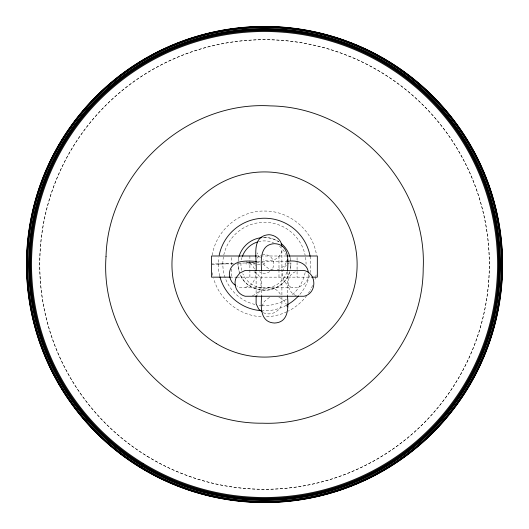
<?xml version="1.0" encoding="UTF-8"?>
<svg xmlns="http://www.w3.org/2000/svg" width="529" height="529" viewBox="0 0 529 529"><rect width="100%" height="100%" fill="white"/><g stroke="black" fill="none" stroke-linecap="round" stroke-linejoin="round"><path stroke-width="0.4" stroke-dasharray="2.65 1.98" d="M255.097 263.151L255.064 263.931L245.992 263.931L246.058 262.391L255.097 263.151L255.17 262.549L250.521 262.768M212.294 255.117C216.083 229.93 240.093 210.066 265.538 211.064C290.19 211.177 312.923 230.704 316.527 255.123M238.354 259.521L238.81 257.352A26.45 26.45 0 0 0 238.076 261.723M308.685 274.366L307.375 280.106L303.706 284.708L298.402 287.26L239.611 287.26L236.959 285.984M315.053 279.219L315.608 277.07M315.787 276.356L316.157 274.928M312.699 285.422L310.378 290.031M256.433 297.212C259.078 285.634 277.282 284.516 280.945 295.89M281.904 250.858C279.907 258.826 270.742 263.237 263.27 259.832M261.994 306.198L264.229 301.556L268.831 297.887L270.266 297.562M286.182 262.496L284.906 265.148L280.304 268.818L275.999 269.797M308.44 293.172L309.663 291.327M306.754 295.592C301.894 302.092 295.526 307.475 288.259 311.098M286.295 265.174C278.823 271.846 282.909 285.144 292.517 287.26M287.214 264.024L290.527 262.43M245.496 287.26C258.258 284.681 258.879 264.864 246.164 261.789M295.427 271.734C284.258 276.032 286.46 293.979 298.078 296.247M252.386 295.605C263.178 292.742 264.189 275.642 253.708 271.734M286.949 311.779C280.244 314.894 272.924 316.606 265.538 316.798M257.425 264.52L262.093 264.13M262.873 264.064L264.434 263.931L264.361 262.166L261.227 262.291M211.931 264.361L232.806 263.488M237.951 263.27L259.884 262.351M222.821 263.905L211.911 263.931M255.983 255.996L286.579 255.996M257.306 261.471L286.163 261.471M233.56 263.931L224.752 263.826M236.893 263.931L237.984 263.931A26.45 26.45 0 0 0 239.452 272.633L238.354 268.342L237.984 263.931M230.128 277.156L236.165 277.156M236.906 277.156L311.746 277.156M223.317 263.885L226.438 263.931M218.074 263.931L220.527 263.997M261.114 316.706C239.333 315.582 219.323 299.586 213.643 278.499M273.136 269.797L268.831 268.818L264.229 265.148L262.629 261.829M278.869 297.562L280.304 297.887L284.906 301.556L286.182 304.208M263.27 312.738C270.742 316.144 279.907 311.733 281.904 303.765L281.904 248.822M278.909 241.819C274.187 238.678 268.421 237.197 262.774 237.534A26.45 26.45 0 0 1 278.915 241.799M260.394 257.537L258.668 256.162L257.068 252.849M212.294 272.752L213.213 277.084M297.08 257.623L297.08 277.156M287.459 271.648L287.459 295.056M278.981 255.996L278.981 277.156M261.67 271.648L261.67 295.056M256.115 271.906L256.115 296.253M249.886 255.996L249.886 277.156M231.788 257.623L231.788 264.95M231.788 269.023L231.788 277.156M262.291 254.813A9.37 9.37 0 0 1 271.522 270.054M269.783 271.628A9.37 9.37 0 0 1 259.415 271.846M255.196 265.498A9.37 9.37 0 0 1 255.097 264.718M257.094 258.112A9.37 9.37 0 0 1 260.804 255.295M305.147 272.587A41.619 41.619 0 0 1 291.499 295.552M286.44 299.262A41.619 41.619 0 0 1 262.516 305.504M261.822 305.471A41.619 41.619 0 0 1 258.357 305.101M254.932 304.453A41.619 41.619 0 0 1 225.367 278.274M225.136 277.619A41.619 41.619 0 0 1 223.403 256.995M223.807 254.938A41.619 41.619 0 0 1 305.147 255.282M305.531 257.339A41.619 41.619 0 0 1 306.053 264.282M286.903 272.078A23.613 23.613 0 0 1 242.811 273.744M241.667 270.372A23.613 23.613 0 0 1 241.045 262.133M241.403 259.785A23.613 23.613 0 0 1 241.991 257.484M258.377 241.707A23.613 23.613 0 0 1 273.506 242.659M279.59 246.309A23.613 23.613 0 0 1 286.03 254.713M310.113 256.4A46.294 46.294 0 0 1 310.113 272.6M309.472 275.635A46.294 46.294 0 0 1 299.579 294.746M286.328 305.345A46.294 46.294 0 0 1 262.404 310.741M219.7 276.012A46.294 46.294 0 0 1 218.775 257.544M290.864 265.042L290.309 269.433A26.45 26.45 0 0 0 290.864 262.827L290.864 265.042M289.76 271.582C284.166 294.508 248.69 296.736 240.265 274.69A26.45 26.45 0 0 0 289.76 271.582M290.309 258.436L289.76 256.287A26.45 26.45 0 0 1 290.679 260.618L290.309 258.436M147.26 456.335A224.845 224.845 0 0 0 489.312 270.147A224.845 224.845 0 0 0 157.047 67.018A224.845 224.845 0 0 0 147.26 456.335M147.307 456.256A224.752 224.752 0 0 0 489.219 270.147A224.752 224.752 0 0 0 157.087 67.097A224.752 224.752 0 0 0 147.307 456.256"/><path stroke-width="0.79" d="M286.824 261.167L287.459 259.845M256.38 255.996L211.527 255.996L211.527 277.156L230.419 277.156M286.718 255.996L317.334 255.996L317.334 277.156L312.024 277.156M256.525 261.471C245.773 260.539 229.936 259.739 229.328 274.366C229.831 278.638 231.596 283.319 235.636 285.343M286.844 261.471C295.526 259.732 307.627 262.344 308.361 272.931M262.119 311.819L258.668 309.068L256.115 303.765L256.115 296.055M286.824 305.537L287.459 306.86M287.459 270.868C288.398 260.123 289.191 244.279 274.564 243.671C259.944 244.279 260.737 260.123 261.67 270.868M287.459 295.645C288.358 306.423 289.297 322.412 274.564 323.027C259.838 322.412 260.777 306.423 261.67 295.645M281.904 246.514C281.62 239.948 275.371 234.969 269.01 234.691C250.303 235.974 257.259 258.231 256.115 270.464M239.009 256.644A26.45 26.45 0 0 1 262.034 237.587M281.296 243.552A26.45 26.45 0 0 1 289.76 256.287M298.548 295.903A46.294 46.294 0 0 1 287.009 304.969M260.857 310.642A46.294 46.294 0 0 1 219.899 276.76M219.178 255.256A46.294 46.294 0 0 1 310.113 256.4M242.375 256.36A23.613 23.613 0 0 1 257.239 242.044M106.025 256.525C99.611 343.678 175.165 424.132 262.543 423.2C346.594 426.328 423.154 352.598 423.2 268.487C427.379 184.482 354.622 107.003 270.517 105.899C186.572 100.662 108.18 172.447 106.025 256.525M236.198 277.613C232.793 285.085 237.204 294.25 245.172 296.247L303.963 296.247C317.122 293.516 317.122 273.189 303.963 270.458L245.172 270.458L239.868 273.01L236.198 277.613M140.932 466.684A236.979 236.979 0 0 0 501.439 270.458A236.979 236.979 0 0 0 151.241 56.358A236.979 236.979 0 0 0 140.932 466.684M140.727 467.021A237.369 237.369 0 0 0 501.829 270.464A237.369 237.369 0 0 0 151.056 56.014A237.369 237.369 0 0 0 140.727 467.021M141.461 465.811A235.954 235.954 0 0 0 500.414 270.431A235.954 235.954 0 0 0 151.737 57.258A235.954 235.954 0 0 0 141.461 465.811M140.569 467.279A237.673 237.673 0 0 0 502.133 270.471A237.673 237.673 0 0 0 150.91 55.75A237.673 237.673 0 0 0 140.569 467.279M140.45 467.464A237.891 237.891 0 0 0 502.358 270.478A237.891 237.891 0 0 0 150.805 55.558A237.891 237.891 0 0 0 140.45 467.464M142.565 464.006A233.838 233.838 0 0 0 498.305 270.379A233.838 233.838 0 0 0 152.742 59.116A233.838 233.838 0 0 0 142.565 464.006M142.162 464.674A234.618 234.618 0 0 0 499.078 270.398A234.618 234.618 0 0 0 152.372 58.435A234.618 234.618 0 0 0 142.162 464.674M141.792 465.275A235.319 235.319 0 0 0 499.786 270.412A235.319 235.319 0 0 0 152.035 57.813A235.319 235.319 0 0 0 141.792 465.275M143.002 463.292A232.998 232.998 0 0 0 497.458 270.352A232.998 232.998 0 0 0 153.145 59.856A232.998 232.998 0 0 0 143.002 463.292M216.249 343.493A92.582 92.582 0 0 0 357.088 266.828A92.582 92.582 0 0 0 220.276 183.186A92.582 92.582 0 0 0 216.249 343.493M140.357 467.616A238.07 238.07 0 0 0 502.53 270.484A238.07 238.07 0 0 0 150.719 55.4A238.07 238.07 0 0 0 140.357 467.616"/></g></svg>
